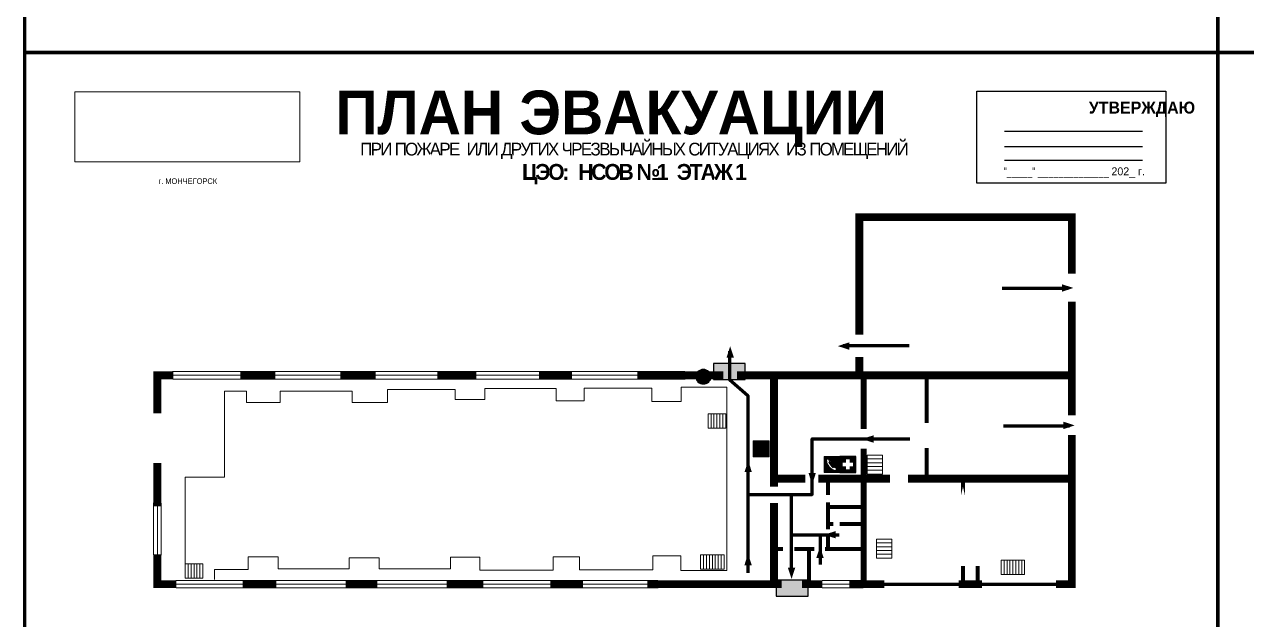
# Model space of a CAD drawing. Header units: millimetres. Extents: x 13114 to 67229, y 22859 to 38520.
# Drawn here: x 22291 to 22905, y 25572 to 25871 of the extents above; entities that cross this region are included whole.
import ezdxf

# ---------------------------------------------------------------- set-up
doc = ezdxf.new("R2010")
doc.units = ezdxf.units.MM
doc.layers.add('План_Штампы', color=7, linetype='Continuous')
doc.styles.add('обычный', font='arial.ttf')
picture_1 = doc.add_image_def('image1.jpg', size_in_pixel=(337, 105))

# ---------------------------------------------------------------- blocks, each defined once
blk = doc.blocks.new('A$C7B4425F7')
at = {"true_color": 0xffffff}
blk.add_hatch(color=7, dxfattribs=at).paths.add_polyline_path([(0, 0), (-16, 0), (-16, -8), (0, -8)])
h = blk.add_hatch(color=126)
h.paths.add_polyline_path([(-0.2, -0.2), (-15.8, -0.2), (-15.8, -7.8), (-0.2, -7.8)])
h.paths.add_polyline_path([(-11.76, -2.03), (-11.76, -3.66), (-11.17, -3.66, -0.568275), (-11.17, -6.18), (-12.58, -6.18), (-12.58, -2.03)], flags=16)
h.paths.add_polyline_path([(-13.33, -4.12, -0.495768), (-13.59, -6.18), (-15.03, -6.18), (-15.03, -2.03), (-13.59, -2.03, -0.487973)], flags=16)
h.paths.add_polyline_path([(-10.25, -2.03), (-9.48, -2.03), (-9.48, -6.18), (-10.25, -6.18)], flags=16)
h.paths.add_polyline_path([(-13.84, -3.69), (-14.24, -3.69), (-14.24, -3.03), (-13.9, -3.03, -0.692621)], flags=0)
h.paths.add_polyline_path([(-9.15, -2.03), (-8.4, -2.03), (-8.04, -3.07), (-7.68, -2.03), (-6.93, -2.03), (-7.64, -4.1), (-6.93, -6.18), (-7.68, -6.18), (-8.04, -5.14), (-8.4, -6.18), (-9.15, -6.18), (-8.44, -4.1)], flags=16)
h.paths.add_polyline_path([(-11.76, -4.46), (-11.42, -4.46, -0.692621), (-11.36, -5.12), (-11.76, -5.12)], flags=0)
h.paths.add_polyline_path([(-13.9, -5.2), (-14.24, -5.2), (-14.24, -4.55), (-13.84, -4.55, -0.708038)], flags=0)
edge = h.paths.add_edge_path(flags=16)
edge.add_ellipse((-5.51, -4.08), major_axis=(0, 2.05), ratio=0.586184, start_angle=0, end_angle=360)
edge = h.paths.add_edge_path(flags=0)
edge.add_ellipse((-5.51, -4.08), major_axis=(0, 1.14), ratio=0.454828, start_angle=0, end_angle=360)
h.paths.add_polyline_path([(-4.13, -4.96, 0.377264), (-3.48, -4.52, 0.0555), (-3.16, -2.03), (-1.66, -2.03), (-1.66, -4.96), (-0.96, -4.96), (-0.96, -7.01), (-1.75, -7.01), (-1.75, -6.18), (-3.3, -6.18), (-3.3, -7.02), (-4.13, -7.02)], flags=16)
h.paths.add_polyline_path([(-2.73, -2.91), (-2.28, -2.91), (-2.28, -4.96), (-3.05, -4.96, 0.079136)], flags=0)
at = {"color": 126}
blk.add_lwpolyline([(-16, -8), (0, -8), (0, 0), (-16, 0)], close=True, dxfattribs=at)
blk = doc.blocks.new('A$C7B8C2D5B')
at = {"lineweight": 0}
h = blk.add_hatch(color=5, dxfattribs=at)
h.dxf.hatch_style = 1
h.paths.add_polyline_path([(1.4, -3.02, 1), (-2.11, -3.02, 1)])
at = {"color": 5, "lineweight": 0}
blk.add_circle((-0.36, -3.02), 1.75, dxfattribs=at)
blk = doc.blocks.new('A$C456E1F9C')
at = {"lineweight": 5}
h = blk.add_hatch(color=242, dxfattribs=at)
h.paths.add_polyline_path([(0.51, -1.47), (0.51, -13.26), (12.29, -13.26), (12.29, -1.47)])
h.paths.add_polyline_path([(5.42, -4.95, -0.254479), (4.78, -5.4), (3.52, -2.53, -0.209735), (4.23, -2.4)], flags=16)
h.paths.add_polyline_path([(8.53, -8.6), (10.87, -10.17), (10.54, -10.76), (8.03, -9.13, -0.192251)], flags=16)
h.paths.add_polyline_path([(4.61, -5.49, 0.005518), (3.87, -5.72, 0.128647), (7.49, -10.01, 0.00809), (7.83, -9.33), (10.47, -10.97, -0.16736), (8.99, -12.25, -0.327862), (1.95, -3.95, -0.166952), (3.36, -2.62)], flags=16)
at = {"color": 242, "lineweight": 5}
for p, q in [((0, -13.77), (0, -0.97)), ((12.8, -0.97), (0, -0.97)), ((4.61, -5.49), (3.36, -2.62)), ((3.52, -2.53), (4.78, -5.4)), ((4.23, -2.4), (5.42, -4.95)), ((7.83, -9.33), (10.47, -10.97)), ((8.03, -9.13), (10.54, -10.76)), ((10.81, -10.12), (8.53, -8.6)), ((12.8, -13.77), (12.8, -0.97)), ((0, -13.77), (12.8, -13.77)), ((10.54, -10.76), (10.8, -10.3)), ((10.8, -10.3), (10.81, -10.12))]:
    blk.add_line(p, q, dxfattribs=at)
blk.add_lwpolyline([(0.51, -1.47), (12.29, -1.47), (12.29, -13.26), (0.51, -13.26)], close=True, dxfattribs=at)
for centre, radius, start, end in [((4.59, -5.34), 2.99, 114.28453, 152.19739), ((11.12, -3.31), 9.19, 183.99153, 256.60086), ((4.02, -3.27), 0.891, 76.32839, 123.70924), ((14.98, -39.1), 35.17, 107.14873, 108.41345), ((13.86, -0.94), 11.08, 205.55365, 234.87622), ((4.68, -4.59), 0.824, 276.9621, 334.07228), ((-13.31, 0.8), 23.44, 332.54871, 334.40268), ((8.94, -9.5), 0.989, 114.40924, 157.93883), ((7.87, -9.46), 3, 291.92908, 329.9329)]:
    blk.add_arc(centre, radius, start, end, dxfattribs=at)
blk = doc.blocks.new('A$C18900ED3')
h = blk.add_hatch(color=126)
h.paths.add_polyline_path([(-0.18, -0.18), (-7.02, -0.18), (-7.02, -7.02), (-0.18, -7.02)])
h.paths.add_polyline_path([(-5.89, -4.46), (-5.89, -2.77), (-4.46, -2.77), (-4.46, -1.31), (-2.77, -1.31), (-2.77, -2.77), (-1.33, -2.77), (-1.33, -4.46), (-2.77, -4.46), (-2.77, -5.89), (-4.46, -5.89), (-4.46, -4.46)], flags=16)
at = {"color": 126}
for p, q in [((-7.2, 0), (-7.2, -7.2)), ((0, 0), (-7.2, 0)), ((0, -7.2), (0, 0)), ((-7.02, -7.02), (-7.02, -0.18)), ((-7.02, -0.18), (-0.18, -0.18)), ((-0.18, -0.18), (-0.18, -7.02)), ((-7.2, -7.2), (0, -7.2)), ((-0.18, -7.02), (-7.02, -7.02))]:
    blk.add_line(p, q, dxfattribs=at)
blk = doc.blocks.new('A$C3AD82952')
at = {"true_color": 0xf5f5ff}
h = blk.add_hatch(color=7, dxfattribs=at)
h.dxf.hatch_style = 1
h.paths.add_polyline_path([(8.21, 8.73, 0.414214), (7.89, 9.05), (7.22, 9.05), (7.22, 9.92), (7.59, 9.92, 1), (7.57, 10.36), (7.22, 10.36), (7.22, 10.6), (6.43, 10.6), (6.43, 10.36), (6.01, 10.36), (4.74, 9.59), (4.74, 8.69), (4.98, 8.73), (4.98, 9.26), (6.12, 9.91), (6.43, 9.91), (6.43, 9.05), (5.76, 9.05, 0.414214), (5.44, 8.73), (5.44, 2.2), (8.21, 2.2)], flags=0)
h.paths.add_polyline_path([(12.8, 12.8), (0, 12.8), (0, 0), (12.8, 0)])
h.paths.add_polyline_path([(0.51, 12.29), (12.29, 12.29), (12.29, 0.51), (0.51, 0.51)], flags=16)
h.paths.add_polyline_path([(4.74, 9.59), (6.01, 10.36), (6.43, 10.36), (6.43, 10.6), (7.22, 10.6), (7.22, 10.36), (7.59, 10.36, -0.94586), (7.59, 9.92), (7.22, 9.92), (7.22, 9.05), (7.89, 9.05, -0.414214), (8.21, 8.73), (8.21, 2.2), (5.44, 2.2), (5.44, 8.73, -0.414214), (5.76, 9.05), (6.43, 9.05), (6.43, 9.91), (6.12, 9.91), (4.98, 9.26), (4.98, 8.73), (4.74, 8.69)], flags=0)
h = blk.add_hatch(color=242)
h.dxf.hatch_style = 1
h.paths.add_polyline_path([(12.29, 12.29), (0.51, 12.29), (0.51, 0.51), (12.29, 0.51)])
h.paths.add_polyline_path([(4.74, 8.69), (4.74, 9.59), (6.01, 10.36), (6.43, 10.36), (6.43, 10.6), (7.22, 10.6), (7.22, 10.36), (7.59, 10.36, -0.94586), (7.59, 9.92), (7.22, 9.92), (7.22, 9.05), (7.89, 9.05, -0.414214), (8.21, 8.73), (8.21, 2.2), (5.44, 2.2), (5.44, 8.73, -0.414214), (5.76, 9.05), (6.43, 9.05), (6.43, 9.91), (6.12, 9.91), (4.98, 9.26), (4.98, 8.73)], flags=16)
h = blk.add_hatch(color=7, dxfattribs=at)
h.dxf.hatch_style = 1
h.paths.add_polyline_path([(8.21, 8.73, 0.414214), (7.89, 9.05), (7.22, 9.05), (7.22, 9.92), (7.59, 9.92, 1), (7.57, 10.36), (7.22, 10.36), (7.22, 10.6), (6.43, 10.6), (6.43, 10.36), (6.01, 10.36), (4.74, 9.59), (4.74, 8.69), (4.98, 8.73), (4.98, 9.26), (6.12, 9.91), (6.43, 9.91), (6.43, 9.05), (5.76, 9.05, 0.414214), (5.44, 8.73), (5.44, 2.2), (8.21, 2.2)])
at = {"color": 242, "lineweight": 5}
for p, q in [((0, 0), (0, 12.8)), ((0, 12.8), (12.8, 12.8)), ((6.01, 10.36), (4.74, 9.59)), ((4.98, 9.26), (6.12, 9.91)), ((6.01, 10.36), (6.43, 10.36)), ((6.12, 9.91), (6.43, 9.91)), ((7.22, 10.6), (6.43, 10.6)), ((6.43, 10.6), (6.43, 10.36)), ((6.43, 9.91), (6.43, 9.05)), ((7.22, 10.36), (7.22, 10.6)), ((7.59, 10.36), (7.22, 10.36)), ((7.22, 9.05), (7.22, 9.92)), ((7.59, 9.92), (7.22, 9.92)), ((12.8, 0), (12.8, 12.8)), ((0, 0), (12.8, 0)), ((4.74, 9.59), (4.74, 8.69)), ((4.74, 8.69), (4.98, 8.73)), ((4.98, 8.73), (4.98, 9.26)), ((5.44, 2.2), (5.44, 8.73)), ((5.44, 2.2), (8.21, 2.2)), ((5.76, 9.05), (6.43, 9.05)), ((7.89, 9.05), (7.22, 9.05)), ((8.21, 2.2), (8.21, 8.73))]:
    blk.add_line(p, q, dxfattribs=at)
blk.add_lwpolyline([(0.51, 12.29), (12.29, 12.29), (12.29, 0.51), (0.51, 0.51)], close=True, dxfattribs=at)
for centre, radius, start, end in [((7.58, 10.14), 0.223, 273.18746, 86.81254), ((5.76, 8.73), 0.32, 90, 180), ((7.89, 8.73), 0.32, 0, 90)]:
    blk.add_arc(centre, radius, start, end, dxfattribs=at)

msp = doc.modelspace()

# ---------------------------------------------------------------- linework, layer by layer
at = {"color": 6, "lineweight": 100}
for points in [[(22290.71, 25856.78), (22890.71, 25856.78), (22890.71, 26251.78), (22290.71, 26251.78)], [(22890.71, 25856.78), (23490.71, 25856.78), (23490.71, 26251.78), (22890.71, 26251.78)], [(22290.71, 25461.78), (22890.71, 25461.78), (22890.71, 25856.78), (22290.71, 25856.78)], [(22890.71, 25461.78), (23490.71, 25461.78), (23490.71, 25856.78), (22890.71, 25856.78)]]:
    msp.add_lwpolyline(points, close=True, dxfattribs=at)
msp.add_lwpolyline([(22769.6, 25837.34), (22864.61, 25837.34), (22864.61, 25791.13), (22769.6, 25791.13)], close=True)
for points in [[(22783.36, 25817.29), (22852.88, 25817.29)], [(22783.36, 25809.53), (22852.88, 25809.53)], [(22783.36, 25802.74), (22852.88, 25802.74)]]:
    msp.add_lwpolyline(points)
at = {"lineweight": 100}
for points, const_width in [([(22710.51, 25714.86), (22710.51, 25774.01), (22817.3, 25774.01), (22817.3, 25745.63)], 4), ([(22817.3, 25731.51), (22817.3, 25674.32)], 4), ([(22648.9, 25694.5), (22710.51, 25694.5), (22710.51, 25703.63)], 4), ([(22357.58, 25675.32), (22357.58, 25694.5), (22365.51, 25694.5)], 4), ([(22399.26, 25694.5), (22416.83, 25694.5)], 4), ([(22449.54, 25694.5), (22467.34, 25694.5)], 4), ([(22498.36, 25694.5), (22517.94, 25694.5)], 4), ([(22549.47, 25694.5), (22566, 25694.5)], 4), ([(22598.8, 25694.5), (22642.01, 25694.5)], 4), ([(22667.51, 25638.6), (22667.51, 25694.5)], 4), ([(22710.51, 25694.5), (22817.3, 25694.5)], 4), ([(22744.28, 25670.56), (22744.28, 25693.66)], 2), ([(22817.3, 25664.54), (22817.3, 25589.51), (22809.3, 25589.51)], 4), ([(22744.28, 25643.17), (22744.28, 25658.02)], 2), ([(22357.58, 25628.72), (22357.58, 25650.47)], 4), ([(22667.51, 25642.59), (22683.26, 25642.59)], 4), ([(22689.86, 25642.59), (22725.85, 25642.59)], 4), ([(22734.91, 25642.59), (22817.3, 25642.59)], 4), ([(22667.51, 25589.51), (22667.51, 25630.37)], 4), ([(22366.99, 25589.51), (22357.58, 25589.51), (22357.58, 25604.47)], 4), ([(22417.42, 25589.51), (22400.45, 25589.51)], 4), ([(22468.05, 25589.51), (22452.13, 25589.51)], 4), ([(22521.41, 25589.51), (22503.03, 25589.51)], 4), ([(22571.59, 25589.51), (22555.14, 25589.51)], 4), ([(22671.42, 25589.51), (22603.82, 25589.51)], 4), ([(22691.89, 25589.51), (22681.66, 25589.51)], 4), ([(22723.02, 25589.51), (22705.37, 25589.51)], 4), ([(22772.07, 25589.51), (22760.41, 25589.51)], 4)]:
    msp.add_lwpolyline(points, dxfattribs=dict(at, const_width=const_width))
at = {"color": 126, "lineweight": 100, "true_color": 0x008754}
for points in [[(22815.45, 25738.12), (22782.23, 25738.12)], [(22702.28, 25709.51), (22735.49, 25709.51)], [(22645.25, 25706.65), (22645.25, 25692.47), (22654.46, 25684.32), (22654.46, 25596.3)], [(22816.15, 25669.02), (22782.93, 25669.02)], [(22654.46, 25634.59), (22686.78, 25634.59), (22686.78, 25662.54), (22735.82, 25662.54)], [(22676.42, 25596.91), (22676.42, 25634.59)], [(22676.42, 25614.34), (22700.24, 25614.34)], [(22690.74, 25614.34), (22690.74, 25599.43)], [(22654.46, 25596.3), (22654.46, 25595.27)]]:
    msp.add_lwpolyline(points, dxfattribs=at)
at = {"lineweight": 0}
for points in [[(22365.12, 25696.42), (22622.64, 25696.42)], [(22365.34, 25692.55), (22622.86, 25692.55)], [(22365.51, 25694.5), (22623.03, 25694.5)], [(22371.55, 25599.77), (22371.55, 25643.28), (22391.24, 25643.28), (22391.24, 25686.47), (22402.33, 25686.47), (22402.33, 25680.78), (22419.24, 25680.78), (22419.24, 25686.47), (22455.53, 25686.47), (22455.53, 25680.78), (22473.16, 25680.78), (22473.16, 25687.4), (22507.31, 25687.4), (22507.31, 25682.38), (22522.16, 25682.38), (22522.16, 25687.95), (22558.01, 25687.95), (22558.01, 25681.68), (22572.15, 25681.68), (22572.15, 25688.05), (22606.18, 25688.05), (22606.18, 25681.41), (22620.8, 25681.41), (22620.8, 25688.53), (22643.88, 25688.53), (22643.88, 25675.34), (22643.88, 25596.4), (22620.69, 25596.4), (22620.69, 25603.71), (22606.62, 25603.71), (22606.62, 25596.73), (22569.78, 25596.73), (22569.78, 25603.26), (22556.49, 25603.26), (22556.49, 25596.62), (22519.67, 25596.62), (22519.67, 25603.13), (22504.98, 25603.13), (22504.98, 25597.15), (22469.04, 25597.15), (22469.04, 25602.79), (22454.01, 25602.79), (22454.01, 25597.15), (22418.34, 25597.15), (22418.34, 25603.2), (22403.15, 25603.2), (22403.15, 25596.86), (22386.25, 25596.86), (22386.25, 25591.89)], [(22355.66, 25604.28), (22355.66, 25630.38)], [(22357.58, 25604.47), (22357.58, 25630.56)], [(22359.52, 25604.15), (22359.52, 25630.25)], [(22366.86, 25591.42), (22609.21, 25591.42)], [(22691.8, 25591.42), (22712.46, 25591.42)], [(22366.91, 25587.59), (22609.26, 25587.59)], [(22366.99, 25589.51), (22609.35, 25589.51)], [(22691.71, 25587.6), (22712.38, 25587.6)], [(22691.89, 25589.51), (22712.56, 25589.51)]]:
    msp.add_lwpolyline(points, dxfattribs=at)
for points, const_width in [([(22712.56, 25667.5), (22712.56, 25693.63)], 3), ([(22712.56, 25589.51), (22712.56, 25657.64)], 3), ([(22694.68, 25634.33), (22694.68, 25642.1)], 2), ([(22694.68, 25617.13), (22694.68, 25630.71)], 2), ([(22694.68, 25628.3), (22712.44, 25628.3)], 2), ([(22694.68, 25619.76), (22697.42, 25619.76)], 2), ([(22700.49, 25619.76), (22712.44, 25619.76)], 2), ([(22694.68, 25607.26), (22694.68, 25613.41)], 2), ([(22667.83, 25607.26), (22672, 25607.26)], 2), ([(22677.74, 25607.26), (22685.19, 25607.26), (22685.19, 25590.25)], 2), ([(22685.19, 25607.26), (22687.8, 25607.26)], 2), ([(22693.21, 25607.26), (22713.33, 25607.26)], 2), ([(22762.56, 25589.73), (22762.56, 25598.59)], 2), ([(22769.89, 25598.67), (22769.89, 25591.22)], 2)]:
    msp.add_lwpolyline(points, dxfattribs=dict(at, const_width=const_width))
for points in [[(22634.42, 25667.96), (22635.89, 25667.96), (22635.89, 25675.19), (22634.42, 25675.19)], [(22635.89, 25667.96), (22637.37, 25667.96), (22637.37, 25675.19), (22635.89, 25675.19)], [(22637.37, 25667.96), (22638.84, 25667.96), (22638.84, 25675.19), (22637.37, 25675.19)], [(22638.84, 25667.96), (22640.31, 25667.96), (22640.31, 25675.19), (22638.84, 25675.19)], [(22640.31, 25667.96), (22641.79, 25667.96), (22641.79, 25675.19), (22640.31, 25675.19)], [(22641.79, 25667.96), (22643.26, 25667.96), (22643.26, 25675.19), (22641.79, 25675.19)], [(22714.4, 25652.49), (22722.1, 25652.49), (22722.1, 25654.4), (22714.4, 25654.4)], [(22714.4, 25650.57), (22722.1, 25650.57), (22722.1, 25652.49), (22714.4, 25652.49)], [(22714.4, 25648.66), (22722.1, 25648.66), (22722.1, 25650.57), (22714.4, 25650.57)], [(22714.4, 25646.74), (22722.1, 25646.74), (22722.1, 25648.66), (22714.4, 25648.66)], [(22714.4, 25644.83), (22722.1, 25644.83), (22722.1, 25646.74), (22714.4, 25646.74)], [(22719.16, 25610.26), (22726.86, 25610.26), (22726.86, 25612.18), (22719.16, 25612.18)], [(22719.16, 25608.35), (22726.86, 25608.35), (22726.86, 25610.26), (22719.16, 25610.26)], [(22630.66, 25597.06), (22632.13, 25597.06), (22632.13, 25604.29), (22630.66, 25604.29)], [(22632.13, 25597.06), (22633.61, 25597.06), (22633.61, 25604.29), (22632.13, 25604.29)], [(22633.61, 25597.06), (22635.08, 25597.06), (22635.08, 25604.29), (22633.61, 25604.29)], [(22635.08, 25597.06), (22636.55, 25597.06), (22636.55, 25604.29), (22635.08, 25604.29)], [(22636.55, 25597.06), (22638.03, 25597.06), (22638.03, 25604.29), (22636.55, 25604.29)], [(22638.03, 25597.06), (22639.5, 25597.06), (22639.5, 25604.29), (22638.03, 25604.29)], [(22639.5, 25597.06), (22640.97, 25597.06), (22640.97, 25604.29), (22639.5, 25604.29)], [(22640.97, 25597.06), (22642.45, 25597.06), (22642.45, 25604.29), (22640.97, 25604.29)], [(22719.16, 25606.43), (22726.86, 25606.43), (22726.86, 25608.35), (22719.16, 25608.35)], [(22719.16, 25604.52), (22726.86, 25604.52), (22726.86, 25606.43), (22719.16, 25606.43)], [(22719.16, 25602.6), (22726.86, 25602.6), (22726.86, 25604.52), (22719.16, 25604.52)], [(22371.55, 25592.54), (22373.03, 25592.54), (22373.03, 25599.77), (22371.55, 25599.77)], [(22373.03, 25592.54), (22374.5, 25592.54), (22374.5, 25599.77), (22373.03, 25599.77)], [(22374.5, 25592.54), (22375.97, 25592.54), (22375.97, 25599.77), (22374.5, 25599.77)], [(22375.97, 25592.54), (22377.45, 25592.54), (22377.45, 25599.77), (22375.97, 25599.77)], [(22377.45, 25592.54), (22378.92, 25592.54), (22378.92, 25599.77), (22377.45, 25599.77)], [(22378.92, 25592.54), (22380.39, 25592.54), (22380.39, 25599.77), (22378.92, 25599.77)], [(22781.76, 25594.38), (22783.23, 25594.38), (22783.23, 25601.61), (22781.76, 25601.61)], [(22783.23, 25594.38), (22784.7, 25594.38), (22784.7, 25601.61), (22783.23, 25601.61)], [(22784.7, 25594.38), (22786.17, 25594.38), (22786.17, 25601.61), (22784.7, 25601.61)], [(22786.17, 25594.38), (22787.65, 25594.38), (22787.65, 25601.61), (22786.17, 25601.61)], [(22787.65, 25594.38), (22789.12, 25594.38), (22789.12, 25601.61), (22787.65, 25601.61)], [(22789.12, 25594.38), (22790.59, 25594.38), (22790.59, 25601.61), (22789.12, 25601.61)], [(22790.59, 25594.38), (22792.07, 25594.38), (22792.07, 25601.61), (22790.59, 25601.61)], [(22792.07, 25594.38), (22793.54, 25594.38), (22793.54, 25601.61), (22792.07, 25601.61)]]:
    msp.add_lwpolyline(points, close=True, dxfattribs=at)
at = {"lineweight": 0, "const_width": 2}
msp.add_lwpolyline([(22762.56, 25634.1), (22762.56, 25642.78)], close=True, dxfattribs=at)
at = {"lineweight": 100}
msp.add_lwpolyline([(22723.02, 25589.51), (22812.55, 25589.51)], dxfattribs=at)
at = {"layer": 'План_Штампы', "color": 126, "true_color": 0x008754}
for points in [[(22812.31, 25736.54), (22812.32, 25740.28), (22818.05, 25738.43)], [(22647.42, 25703.36), (22643.68, 25703.37), (22645.53, 25709.1)], [(22705.42, 25711.08), (22705.41, 25707.34), (22699.67, 25709.19)], [(22813.01, 25667.45), (22813.02, 25671.19), (22818.75, 25669.34)], [(22717.6, 25664.36), (22717.59, 25660.62), (22711.85, 25662.47)], [(22656.45, 25645.82), (22652.71, 25645.83), (22654.57, 25651.57)], [(22684.87, 25645.42), (22688.61, 25645.41), (22686.76, 25639.67)], [(22698.59, 25616.24), (22698.58, 25612.5), (22692.85, 25614.35)], [(22656.39, 25599.01), (22652.66, 25599.01), (22654.51, 25604.75)], [(22692.57, 25602.63), (22688.83, 25602.64), (22690.68, 25608.38)], [(22674.51, 25597.87), (22678.25, 25597.86), (22676.4, 25592.13)]]:
    msp.add_solid(points, dxfattribs=at)

# ---------------------------------------------------------------- block references
for name, p, xscale, yscale, zscale in [('A$C7B8C2D5B', (22632.82, 25700.36), 2.177419353276491, 2.177419353276491, 2.177419353276491), ('A$C3AD82952', (22657.08, 25653.55), 0.625, 0.625, 0.625), ('A$C456E1F9C', (22692.7, 25654.32), 0.625, 0.625, 0.625), ('A$C18900ED3', (22708.7, 25653.72), 1.111111111007631, 1.111111111007631, 1.111111111007631)]:
    msp.add_blockref(name, p, dxfattribs=dict(xscale=xscale, yscale=yscale, zscale=zscale))
at = {"layer": 'План_Штампы'}
for p in [(22653.06, 25700.47), (22684.71, 25591.55)]:
    msp.add_blockref('A$C7B4425F7', p, dxfattribs=at)

# ---------------------------------------------------------------- texts
at = {"lineweight": 0, "style": 'обычный'}
for s, insert, char_height, width, attachment_point in [('{\\fProxima Nova Rg|b1|i0|c204|p2;ПЛАН ЭВАКУАЦИИ}', (22447.1, 25837.65), 22, 493.8901, 1), ('\\pi-18,l18,t18;{\\fProxima Nova Rg|b1|i0|c204|p2;УТВЕРЖДАЮ\\H1.1997x; }', (22852.55, 25828.22), 6, 126.6484, 5), ('{\\fArial Narrow|b0|i0|c204|p34;"_____" ______________ \\fProxima Nova Rg|b0|i0|c204|p2;202_ г. }', (22818.51, 25796.46), 4, 78.6503, 5), ('\\pi-8.4,l8.4,t8.4;{\\fProxima Nova Rg|b0|i0|c204|p2;г. МОНЧЕГОРСК\\H1.1997x; }', (22372.83, 25792.1), 2.8, 126.6484, 5)]:
    msp.add_mtext(s, dxfattribs=dict(at, insert=insert, char_height=char_height, width=width, attachment_point=attachment_point))
at = {"color": 0, "lineweight": 0, "insert": (22596.97, 25811.6), "char_height": 8, "width": 449.2158, "attachment_point": 5, "style": 'обычный'}
msp.add_mtext('{\\fArial Black|b1|i0|c204|p34;\\H2x;\\T0.85;  \\fArial Narrow|b0|i0|c204|p34;\\H0.8x;\\W0.9;\\P\\fProxima Nova Rg|b0|i0|c204|p2;\\H0.5x;\\W1;\\C256;ПРИ ПОЖАРЕ  ИЛИ ДРУГИХ ЧРЕЗВЫЧАЙНЫХ СИТУАЦИЯХ  ИЗ ПОМЕЩЕНИЙ \\fProxima Nova Rg|b1|i0|c204|p2;\\H1.25x;\\PЦЭО: \\fProxima Nova Rg|b1|i0|c0|p2; \\fProxima Nova Rg|b1|i0|c204|p2;НСОВ №\\fProxima Nova Rg|b1|i0|c0|p2;1\\fProxima Nova Rg|b1|i0|c204|p2;  ЭТАЖ 1}', dxfattribs=at)

# ---------------------------------------------------------------- pictures from other files: only their frames are drawn
at = {"color": 7, "lineweight": 0, "true_color": 0xf5f5ff}
image = msp.add_image(picture_1, insert=(22316.07, 25801.84), size_in_units=(113.11, 35.24), dxfattribs=at)
image.dxf.flags = 7

doc.saveas('drawing.dxf')
